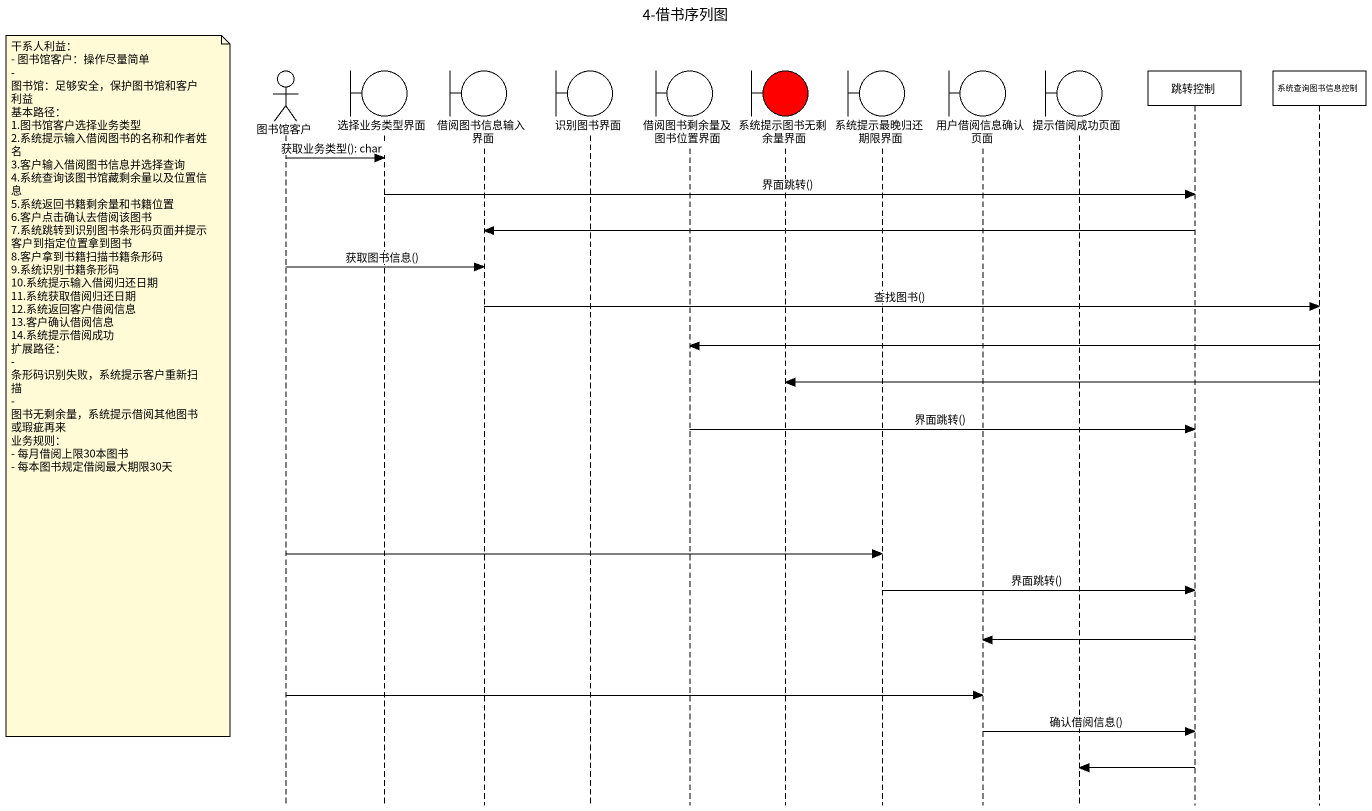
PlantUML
@startuml
title 4-借书序列图
hide footbox
actor 图书馆客户
boundary 选择业务类型界面
boundary 借阅图书信息输入界面
boundary 识别图书界面
boundary 借阅图书剩余量及图书位置界面
boundary 系统提示图书无剩余量界面 #FF0000
boundary 系统提示最晚归还期限界面
boundary 用户借阅信息确认页面
boundary 提示借阅成功页面
participant 跳转控制 #FFFFFF
participant 系统查询图书信息控制 #FFFFFF

图书馆客户 -> 选择业务类型界面 : 获取业务类型(): char
选择业务类型界面 -> 跳转控制 : 界面跳转()
跳转控制 -> 借阅图书信息输入界面
图书馆客户 -> 借阅图书信息输入界面 : 获取图书信息()
借阅图书信息输入界面 -> 系统查询图书信息控制 : 查找图书()
系统查询图书信息控制 -> 借阅图书剩余量及图书位置界面
系统查询图书信息控制 -> 系统提示图书无剩余量界面
note left of 图书馆客户
  干系人利益：
  - 图书馆客户：操作尽量简单
  - 图书馆：足够安全，保护图书馆和客户利益
  基本路径：
  1.图书馆客户选择业务类型
  2.系统提示输入借阅图书的名称和作者姓名
  3.客户输入借阅图书信息并选择查询
  4.系统查询该图书馆藏剩余量以及位置信息
  5.系统返回书籍剩余量和书籍位置
  6.客户点击确认去借阅该图书
  7.系统跳转到识别图书条形码页面并提示客户到指定位置拿到图书
  8.客户拿到书籍扫描书籍条形码
  9.系统识别书籍条形码
  10.系统提示输入借阅归还日期
  11.系统获取借阅归还日期
  12.系统返回客户借阅信息
  13.客户确认借阅信息
  14.系统提示借阅成功
  扩展路径：
  - 条形码识别失败，系统提示客户重新扫描
  - 图书无剩余量，系统提示借阅其他图书或瑕疵再来
  业务规则：
  - 每月借阅上限30本图书
  - 每本图书规定借阅最大期限30天
end note
借阅图书剩余量及图书位置界面 -> 跳转控制 : 界面跳转()
图书馆客户 -> 系统提示最晚归还期限界面
系统提示最晚归还期限界面 -> 跳转控制 : 界面跳转()
跳转控制 -> 用户借阅信息确认页面
图书馆客户 -> 用户借阅信息确认页面
用户借阅信息确认页面 -> 跳转控制 : 确认借阅信息()
跳转控制 -> 提示借阅成功页面
@enduml
